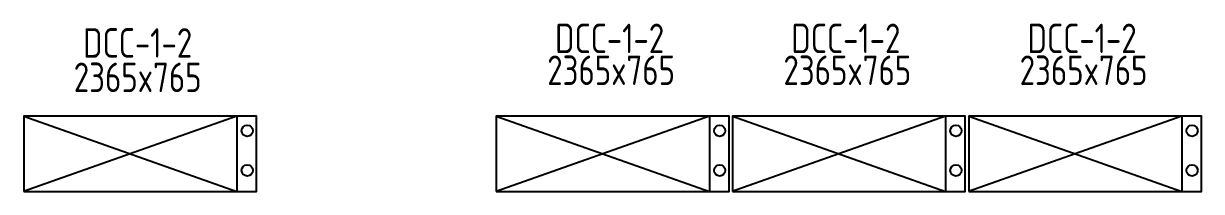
# Model space of a CAD drawing. Extents: x 14730 to 454070, y 45130 to 157087.
# Drawn here: x 270016 to 281983, y 108542 to 110250 of the extents above; entities that cross this region are included whole.
import ezdxf
from ezdxf.enums import TextEntityAlignment as Align

# ---------------------------------------------------------------- set-up
doc = ezdxf.new("R2010")
doc.units = 0
doc.header["$LTSCALE"] = 50
doc.header["$MEASUREMENT"] = 0
doc.layers.add('DCC-Size', color=4, linetype='Continuous')
doc.layers.add('X-HL-CR-F1-EQP-02-01$0$0-DCC', color=30, linetype='Continuous')
doc.styles.add('X-HL-CR-F1-EQP-02-01$0$EDRI-COM', font='tssdeng.shx', dxfattribs={"width": 0.8, "bigfont": 'hztxt.shx'})

# ---------------------------------------------------------------- blocks, each defined once
blk = doc.blocks.new('DCC-2408')
at = {"layer": 'X-HL-CR-F1-EQP-02-01$0$0-DCC', "transparency": 33554687}
for p, q in [((-382, 1083), (383, -1084)), ((-382, -1082), (383, 1083)), ((-382, 1083), (383, 1083))]:
    blk.add_line(p, q, dxfattribs=at)
blk.add_lwpolyline([(383, -1082), (383, 1283), (-382, 1283), (-382, -1082)], close=True, dxfattribs=at)
for centre in [(-235, 1188), (169, 1188)]:
    blk.add_circle(centre, 57, dxfattribs=at)

msp = doc.modelspace()

# ---------------------------------------------------------------- block references
at = {"transparency": 33554687, "rotation": 270}
for p in [(271100, 108925), (275900, 108925), (278300, 108925), (280700, 108925)]:
    msp.add_blockref('DCC-2408', p, dxfattribs=at)

# ---------------------------------------------------------------- texts
at = {"layer": 'DCC-Size', "transparency": 33554687, "style": 'X-HL-CR-F1-EQP-02-01$0$EDRI-COM', "width": 0.8}
for s, p in [('DCC-1-2', (275970, 109949)), ('DCC-1-2', (278370, 109949)), ('DCC-1-2', (280770, 109949)), ('DCC-1-2', (271175, 109903)), ('2365x765', (275985, 109625)), ('2365x765', (278385, 109625)), ('2365x765', (280785, 109625)), ('2365x765', (271175, 109553))]:
    msp.add_text(s, height=300, dxfattribs=at).set_placement(p, align=Align.CENTER)

doc.saveas('drawing.dxf')
